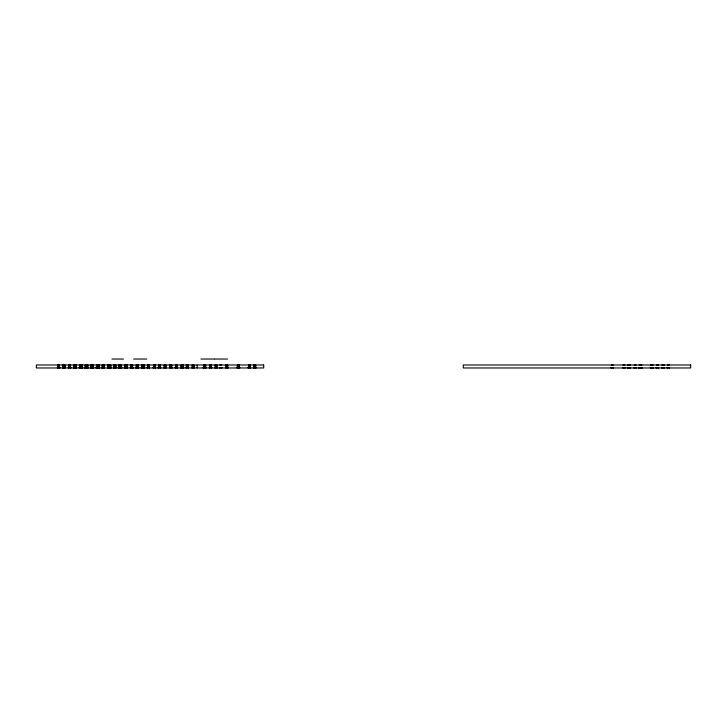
<?xml version="1.0" encoding="UTF-8"?>
<svg xmlns="http://www.w3.org/2000/svg" width="727" height="727" viewBox="0 0 727 727"><rect width="100%" height="100%" fill="white"/><g stroke="black" fill="none" stroke-linecap="round" stroke-linejoin="round"><path stroke-width="1.09" d="M63.013 367.689L63.14 364.754L64.767 364.754L64.894 367.689M63.294 364.754L63.167 367.689L62.486 367.789L65.421 367.789L64.748 367.689L64.612 364.754M68.911 364.754L68.683 367.689L68.156 367.789L71.037 367.789L70.51 367.689L70.383 364.754L68.811 364.754M73.781 367.689L73.918 364.754L75.953 364.754M74.154 364.754L74.027 367.689L73.254 367.789L76.617 367.789L75.753 367.689M74.163 367.689L74.29 364.754M74.29 367.689L74.481 364.754M80.642 364.754L80.515 367.689L79.988 367.789M85.377 364.754L85.241 367.689L84.714 367.789L88.349 367.789L87.822 367.689L87.694 364.754L85.377 364.754L85.441 365.345M85.332 367.689L85.413 365.926M85.486 367.689L85.613 364.754M85.668 367.689L85.85 364.754M86.195 365.345L86.159 364.527M91.593 364.754L91.466 367.689L90.939 367.789M96.945 364.754L96.818 367.689L96.291 367.789M97.554 365.345L97.572 364.754M102.171 367.689L102.398 364.754L103.87 364.754L103.997 367.689M107.86 367.689L107.987 364.754L110.658 364.754L110.786 367.689M108.087 365.926L108.141 364.754M108.332 365.926L108.477 364.754M108.814 365.345L108.841 364.527M109.159 365.345L109.077 364.754M113.975 367.689L114.103 364.754L115.711 364.754L115.838 367.689M114.239 364.754L114.112 367.689L113.448 367.789L116.375 367.789L115.711 367.689L115.575 364.754M119.855 364.754L119.673 367.689L119.146 367.789M125.58 364.754L125.444 367.689L124.917 367.789M130.66 367.689L130.887 364.754M131.024 364.754L130.896 367.689L130.124 367.789L133.25 367.789L132.623 367.689L132.496 364.754M131.114 364.754L130.987 367.689L130.46 367.789M136.24 367.689L136.367 364.754L138.294 364.754L138.43 367.689M136.821 364.754L136.694 367.689L135.704 367.789L138.957 367.789L137.966 367.689L137.839 364.754M142.692 364.754L142.565 367.689L142.038 367.789M158.85 364.754L158.722 367.689L158.186 367.789M181.096 367.689L181.232 364.754L183.177 364.754L183.304 367.689M181.677 365.345L181.705 364.754M203.515 367.689L203.642 364.754L205.568 364.754L205.696 367.689M203.705 367.689L203.833 364.754M204.096 364.754L203.969 367.689L202.987 367.789L206.223 367.789L205.25 367.689M220.072 365.345L220.099 364.754L221.571 364.754L221.599 365.345M237.493 364.754L237.365 367.689L237.547 364.754L239.228 364.754L239.356 367.689L239.892 367.789L236.838 367.789L237.629 367.689L237.756 364.754M611.398 365.345L611.425 364.754L612.897 364.754L612.916 365.345M623.184 365.345L623.23 364.754L624.693 364.754L624.72 365.345M627.928 365.345L627.955 364.754L630.055 364.754L630.073 365.345M628.555 365.345L628.582 364.754M634.344 365.345L634.371 364.754L635.834 364.754L635.861 365.345M639.287 365.345L639.306 364.754L641.623 364.754L641.65 365.345M639.651 365.345L639.678 364.754M639.896 365.345L639.914 364.754M640.042 365.345L640.078 364.563M651.019 365.345L651.074 364.754L651.083 365.345M651.347 365.345L651.374 364.754M656.59 365.345L656.617 364.754L658.189 364.754M656.69 365.345L656.717 364.754M662.206 365.345L662.233 364.754L663.86 364.754L663.878 365.345M662.361 365.345L662.388 364.754M667.522 365.345L667.55 364.754L669.022 364.754L669.04 365.345M73.627 367.789L74.354 367.689M84.805 367.789L86.095 367.689M96.918 367.789L97.445 367.689M102.271 367.689L101.644 367.789L104.524 367.789L103.906 367.689L103.77 364.754M108.341 367.689L107.332 367.789L111.313 367.789L110.44 367.689L110.313 364.754M108.178 367.789L109.059 367.689M181.577 367.689L180.569 367.789L183.831 367.789L182.822 367.689L182.695 364.754M219.972 367.689L219.436 367.789L222.226 367.789L221.699 367.689M611.289 367.689L610.762 367.789L613.552 367.789L613.025 367.689M623.094 367.689L622.548 367.789L625.356 367.789L624.811 367.689M627.819 367.689L627.292 367.789L630.709 367.789L630.182 367.689M627.919 367.789L628.446 367.689M634.235 367.689L633.708 367.789L636.498 367.789L635.971 367.689M639.178 367.689L638.651 367.789L642.286 367.789L641.759 367.689M639.015 367.789L640.024 367.689M651.247 367.689L650.383 367.789L653.509 367.789L652.973 367.689M658.217 367.689L658.844 367.789L655.963 367.789L656.49 367.689M656.054 367.789L656.59 367.689M662.252 367.689L661.579 367.789L664.514 367.789L663.833 367.689M667.422 367.689L666.886 367.789L669.676 367.789L669.149 367.689M111.913 359.029L123.49 359.029M133.632 359.029L146.763 359.029M200.952 359.029L214.32 359.029M214.747 359.029L227.569 359.029M86.995 364.563L87.058 367.689L87.985 367.789M143.464 364.563L143.337 365.345M130.787 364.754L132.587 364.754M651.047 364.754L652.846 364.754L652.873 365.345M57.96 365.345L59.478 365.345M63.122 365.345L64.794 365.345M68.783 365.345L70.41 365.345M73.89 365.345L75.981 365.345M79.67 365.345L82.142 365.345M85.35 365.345L87.713 365.345M91.139 365.345L93.092 365.345M96.537 365.345L99.072 365.345M102.28 365.345L103.897 365.345M107.959 365.345L110.686 365.345M114.084 365.345L115.738 365.345M118.683 365.345L121.345 365.345M124.999 365.345L127.071 365.345M130.76 365.345L132.614 365.345M136.34 365.345L138.321 365.345M141.81 365.345L144.191 365.345M147.526 365.345L149.044 365.345M153.597 365.345L155.124 365.345M158.559 365.345L160.34 365.345M164.284 365.345L165.801 365.345M170.127 365.345L171.654 365.345M175.552 365.345L177.079 365.345M181.205 365.345L183.195 365.345M186.421 365.345L187.948 365.345M192.328 365.345L193.855 365.345M203.624 365.345L205.587 365.345M209.849 365.345L211.375 365.345M215.292 365.345L216.81 365.345M226.124 365.345L227.651 365.345M237.465 365.345L239.256 365.345M248.561 365.345L250.088 365.345M254.087 365.345L255.613 365.345M57.933 365.926L59.505 365.926M63.095 365.926L64.812 365.926M68.765 365.926L70.428 365.926M73.863 365.926L76.008 365.926M79.643 365.926L82.169 365.926M85.323 365.926L87.74 365.926M91.111 365.926L93.12 365.926M96.509 365.926L99.099 365.926M102.253 365.926L103.916 365.926M107.941 365.926L110.704 365.926M114.057 365.926L115.766 365.926M118.655 365.926L121.373 365.926M124.971 365.926L127.098 365.926M130.733 365.926L132.641 365.926M136.312 365.926L138.348 365.926M141.792 365.926L144.219 365.926M147.499 365.926L149.071 365.926M153.579 365.926L155.151 365.926M158.541 365.926L160.367 365.926M164.257 365.926L165.829 365.926M170.1 365.926L171.681 365.926M175.534 365.926L177.106 365.926M181.177 365.926L183.222 365.926M186.394 365.926L187.966 365.926M192.31 365.926L193.882 365.926M203.596 365.926L205.614 365.926M209.821 365.926L211.393 365.926M215.265 365.926L216.837 365.926M226.097 365.926L227.669 365.926M237.438 365.926L239.283 365.926M248.534 365.926L250.115 365.926M254.059 365.926L255.64 365.926M57.906 366.517L59.532 366.517M63.067 366.517L64.839 366.517M68.738 366.517L70.455 366.517M73.836 366.517L76.026 366.517M79.616 366.517L82.196 366.517M85.295 366.517L87.767 366.517M91.084 366.517L93.147 366.517M96.482 366.517L99.126 366.517M102.225 366.517L103.943 366.517M107.914 366.517L110.731 366.517M114.03 366.517L115.793 366.517M118.628 366.517L121.4 366.517M124.953 366.517L127.125 366.517M130.715 366.517L132.668 366.517M136.294 366.517L138.375 366.517M141.765 366.517L144.246 366.517M147.472 366.517L149.099 366.517M153.551 366.517L155.178 366.517M158.513 366.517L160.394 366.517M164.229 366.517L165.856 366.517M170.082 366.517L171.708 366.517M175.507 366.517L177.134 366.517M181.15 366.517L183.249 366.517M186.366 366.517L187.993 366.517M192.282 366.517L193.909 366.517M203.569 366.517L205.641 366.517M209.794 366.517L211.421 366.517M215.237 366.517L216.864 366.517M226.07 366.517L227.696 366.517M237.42 366.517L239.31 366.517M248.507 366.517L250.133 366.517M254.032 366.517L255.659 366.517M57.878 367.108L59.559 367.108M63.04 367.108L64.867 367.108M68.711 367.108L70.483 367.108M73.809 367.108L75.999 367.108M79.588 367.108L82.224 367.108M85.268 367.108L87.794 367.108M91.057 367.108L93.174 367.108M96.455 367.108L99.154 367.108M102.198 367.108L103.97 367.108M107.887 367.108L110.758 367.108M114.003 367.108L115.811 367.108M118.601 367.108L121.427 367.108M124.926 367.108L127.152 367.108M130.687 367.108L132.687 367.108M136.267 367.108L138.403 367.108M141.738 367.108L144.264 367.108M147.445 367.108L149.126 367.108M153.524 367.108L155.196 367.108M158.486 367.108L160.422 367.108M164.202 367.108L165.883 367.108M170.054 367.108L171.726 367.108M175.48 367.108L177.152 367.108M181.123 367.108L183.277 367.108M186.339 367.108L188.02 367.108M192.255 367.108L193.927 367.108M203.542 367.108L205.668 367.108M209.767 367.108L211.448 367.108M215.21 367.108L216.891 367.108M226.052 367.108L227.724 367.108M237.393 367.108L239.337 367.108M248.489 367.108L250.161 367.108M254.014 367.108L255.686 367.108M652.646 367.689L653.237 367.789M640.905 367.689L642.195 367.789M629.555 367.689L630.082 367.789M239.683 367.789L239.092 367.689L238.965 364.754M143.437 367.689L143.973 367.789M133.014 367.789L132.387 367.689L132.259 364.754M126.625 367.689L127.707 367.789L124.362 367.789L124.899 367.689L125.026 364.754L127.043 364.754L127.18 367.689M120.3 367.689L120.836 367.789M110.604 367.789L109.586 367.689L109.541 364.527L109.741 367.689M99.081 367.789L98.163 367.689L98.036 364.754M93.292 367.789L92.765 367.689L92.683 365.926M81.288 367.689L81.824 367.789M76.044 367.789L75.517 367.689L75.39 364.754M70.946 367.789L70.41 367.689L70.283 364.754M663.706 364.754L663.733 365.345M658.089 364.754L658.217 365.345M652.519 364.754L652.601 365.345M641.541 364.754L641.559 365.345M641.387 364.754L641.414 365.345M641.15 364.754L641.178 365.345M640.805 365.345L640.86 364.527M629.428 364.754L629.446 365.345M205.305 364.754L205.332 365.345M205.377 366.517L205.432 367.689M205.114 364.754L205.141 365.345M160.449 367.689L160.322 364.754L158.586 364.754L158.459 367.689L157.932 367.789L160.976 367.789L160.185 367.689L160.058 364.754M132.35 364.754L132.487 367.689M126.498 364.754L126.525 365.345M120.173 364.754L120.2 365.345M109.968 365.345L109.959 364.527L109.877 365.345M98.418 364.754L98.554 367.689M92.629 364.754L92.656 365.345M87.322 364.754L87.449 367.689M87.267 364.754L87.394 367.689M87.086 364.754L87.213 367.689M81.16 364.754L81.188 365.345M75.926 364.754L76.081 367.689M75.762 364.754L76.026 367.689M75.626 364.754L75.699 366.517M238.947 364.99L238.947 367.971M197.181 364.99L197.181 367.971M86.622 364.754L86.068 364.754M57.978 364.754L57.851 367.689L57.324 367.789L60.114 367.789L59.578 367.689L59.45 364.754L57.978 364.754M79.688 364.754L79.561 367.689L79.034 367.789L82.778 367.789L82.251 367.689L82.115 364.754L79.688 364.754M91.166 364.754L91.029 367.689L90.502 367.789L93.728 367.789L93.192 367.689L93.065 364.754L91.166 364.754M96.564 364.754L96.427 367.689L95.9 367.789L99.708 367.789L99.181 367.689L99.045 364.754L96.564 364.754M118.701 364.754L118.574 367.689L118.047 367.789L121.982 367.789L121.409 367.689L121.273 364.754L118.701 364.754M141.838 364.754L141.71 367.689L141.183 367.789L144.827 367.789L144.291 367.689L144.164 364.754L141.838 364.754M147.545 364.754L147.417 367.689L146.89 367.789L149.68 367.789L149.153 367.689L149.017 364.754L147.545 364.754M153.624 364.754L153.497 367.689L152.97 367.789L155.76 367.789L155.224 367.689L155.096 364.754L153.624 364.754M164.311 364.754L164.175 367.689L163.648 367.789L166.438 367.789L165.91 367.689L165.783 364.754L164.311 364.754M170.154 364.754L170.027 367.689L169.5 367.789L172.29 367.789L171.754 367.689L171.627 364.754L170.154 364.754M175.58 364.754L175.452 367.689L174.925 367.789L177.715 367.789L177.179 367.689L177.052 364.754L175.58 364.754M186.448 364.754L186.321 367.689L185.785 367.789L188.575 367.789L188.048 367.689L187.92 364.754L186.448 364.754M192.355 364.754L192.228 367.689L191.701 367.789L194.491 367.789L193.955 367.689L193.827 364.754L192.355 364.754M209.876 364.754L209.749 367.689L209.212 367.789L212.002 367.789L211.475 367.689L211.348 364.754L209.876 364.754M215.319 364.754L215.183 367.689L214.656 367.789L217.446 367.789L216.919 367.689L216.782 364.754L215.319 364.754M226.152 364.754L226.024 367.689L225.488 367.789L228.278 367.789L227.751 367.689L227.624 364.754L226.152 364.754M248.589 364.754L248.461 367.689L247.925 367.789L250.724 367.789L250.188 367.689L250.061 364.754L248.589 364.754M254.114 364.754L253.987 367.689L253.45 367.789L256.24 367.789L255.713 367.689L255.586 364.754L254.114 364.754M263.71 364.99L36.35 364.99L36.35 367.971L263.71 367.971L263.71 364.99M690.65 364.99L463.29 364.99L463.29 367.971L690.65 367.971L690.65 364.99"/></g></svg>
